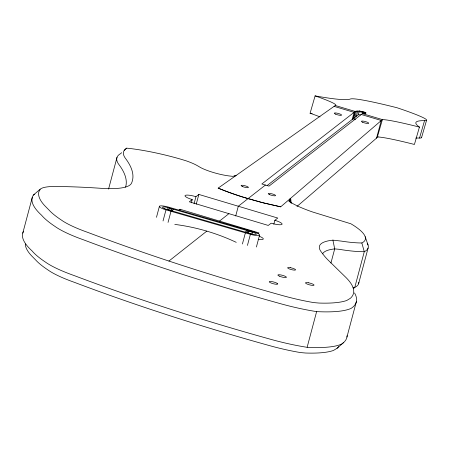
<?xml version="1.0" encoding="UTF-8"?>
<svg xmlns="http://www.w3.org/2000/svg" width="449" height="449" viewBox="0 0 449 449"><rect width="100%" height="100%" fill="white"/><g stroke="black" fill="none" stroke-linecap="round" stroke-linejoin="round"><path stroke-width="0.67" d="M22.781 233.126L32.277 197.431M108.568 189.085L116.993 157.431M156.477 217.322L159.434 206.209A8.222 1.656 14.9 0 1 168.577 207.129L252.978 231.605A8.222 1.656 14.9 0 1 259.533 235.242L256.401 247.006M163.032 220.959L165.99 209.846A8.222 1.656 14.9 0 1 159.434 206.209M167.539 209.632L168.061 207.674L252.461 232.15L251.94 234.109M168.044 222.407L171.002 211.299L171.518 210.755M179.712 210.575L180.06 209.273L258.972 232.896L258.007 233.643M191.369 202.813L192.234 199.569A9.429 1.897 14.9 0 1 185.156 195.45A9.429 1.897 14.9 0 1 195.949 196.679L198.845 194.434L277.757 218.051L274.867 220.296L273.828 224.191M194.052 203.818L195.949 196.679M196.252 204.166L198.845 194.434M235.708 215.98L238.301 206.243L265.426 185.05M242.421 243.981L245.379 232.868L245.895 232.324M247.433 245.429L250.39 234.322A8.222 1.656 14.9 0 0 259.533 235.242M290.015 199.827L290.363 198.52M352.201 119.49L354.104 112.351L334.095 106.362L218.169 188.114A75.948 15.272 14.9 0 0 242.6 196.982L261.599 202.432L280.692 206.826L382.385 119.597A71.2 4.58 16.1 0 1 419.428 127.101A288.179 18.549 16.1 0 1 422.655 120.669L424.529 120.697L419.518 138.051L417.643 138.023A288.179 18.549 16.1 0 0 415.78 138.107M320.025 116.886A65.313 4.204 16.1 0 0 310.091 113.232L315.103 95.878A65.313 4.204 16.1 0 1 335.223 105.487L355.232 111.475L261.851 183.983L268.996 186.122L362.377 113.614C373.22 113.451 356.82 109.747 355.232 111.475L353.335 118.615L355.282 119.193M354.822 117.458L356.455 111.318M356.366 116.257L357.718 111.161M267.133 185.544L358.167 114.86L359.2 110.982M23.522 231.37A201.253 40.466 14.9 0 0 32.092 250.935A154.72 31.11 14.9 0 0 45.321 261.997A61.126 12.291 14.9 0 0 74.259 275.607A520.554 104.673 14.9 0 0 152.924 303.468L169.346 308.856A520.554 104.673 14.9 0 0 271.056 339.41A70.549 14.188 14.9 0 0 307.127 347.307L316.624 311.612A131.843 26.513 14.9 0 0 351.067 308.401A211.288 42.487 14.9 0 0 354.514 292.9M330.935 263.041L334.701 248.898L332.905 240.136L329.639 240.597A99.599 20.025 14.9 0 0 321.506 252.237L323.976 255.442A216.031 43.441 14.9 0 0 328.168 260.123L344.798 276.371A206.366 41.493 14.9 0 1 350.338 298.321L346.763 300.471A126.927 25.52 14.9 0 1 319.037 303.058L313.89 302.609A65.644 13.201 14.9 0 1 282.949 295.683A515.598 103.674 14.9 0 1 182.21 265.421L165.945 260.083A516.204 103.798 14.9 0 1 87.892 232.436L83.851 230.966A56.204 11.304 14.9 0 1 62.983 221.149L60.963 219.78A149.944 30.15 14.9 0 1 48.851 209.879L44.687 205.642A196.331 39.478 14.9 0 1 38.928 191.56L40.545 188.894A68.742 13.824 14.9 0 1 54.89 186.492A456.055 91.703 14.9 0 1 100.497 188.277L104.74 188.518A94.172 18.937 14.9 0 0 131.568 183.069A396.518 79.731 14.9 0 0 125.58 158.536A117.846 23.696 14.9 0 1 126.124 148.535L126.741 148.153L129.699 148.467A76.448 15.373 14.9 0 1 179.808 158.901L186.021 160.781A26.345 5.298 14.9 0 1 197.633 165.827L200.596 167.572A22.832 4.591 14.9 0 0 231.089 176.165L232.908 176.356L236.163 175.424M296.974 206.456L376.559 138.118L381.257 120.478L361.249 114.489M377.783 136.9L378.103 136.816M358.583 283.785L368.085 248.089M346.937 337.042L356.433 301.346M355.232 111.475L353.122 118.777L355.075 119.355M376.559 138.118L377.373 136.956L382.385 119.597L362.377 113.614M419.428 127.101L414.416 144.455A71.2 4.58 16.1 0 0 377.373 136.956M421.538 137.686L426.55 120.332M359.481 110.998L358.953 111.902L361.383 111.936L365.581 113.322L365.088 112.519M172.09 210.923L173.651 209.29M245.317 232.161L246.877 230.528M359.267 111.79L359.986 111.083M121.668 152.694L120.652 153.603A122.667 24.667 14.9 0 0 118.996 164.665A391.646 78.755 14.9 0 1 125.574 187.171M124.205 150.426L126.741 148.153M353.217 288.78L354.777 287.394A103.337 20.777 14.9 0 0 358.818 282.298M316.624 311.612A70.549 14.188 14.9 0 1 280.552 303.709A520.554 104.673 14.9 0 1 178.842 273.16L162.426 267.772A520.554 104.673 14.9 0 1 83.755 239.912A61.126 12.291 14.9 0 1 54.823 226.296A154.72 31.11 14.9 0 1 41.594 215.234A201.253 40.466 14.9 0 1 33.366 195.107L39.978 189.321M25.312 243.998A196.331 39.478 14.9 0 0 31.391 255.616L35.555 259.853A149.944 30.15 14.9 0 0 47.667 269.754L49.687 271.123A56.204 11.304 14.9 0 0 70.549 280.939L74.59 282.415A516.204 103.798 14.9 0 0 152.649 310.057L168.914 315.4A515.598 103.674 14.9 0 0 269.653 345.657A65.644 13.201 14.9 0 0 300.594 352.588L305.741 353.032A126.927 25.52 14.9 0 0 333.467 350.445L337.042 348.301L343.62 342.536M168.919 261.06L206.832 231.106M219.516 221.082L228.917 213.657M192.234 199.569L189.338 201.814L268.255 225.432L271.145 223.187A9.429 1.897 14.9 0 0 281.938 224.416A9.429 1.897 14.9 0 0 274.867 220.296M178.612 210.396L180.06 209.273M334.095 106.362L335.223 105.487M289.773 199.025L290.8 199.479L288.774 201.051L289.594 201.635A46.786 9.407 14.9 0 0 312.891 212.085L350.922 223.798L353.341 225.269A98.415 19.79 14.9 0 1 363.303 242.101L361.838 242.971L360.906 242.965A60.907 12.246 14.9 0 1 341.425 241.113L332.905 240.136M359.806 111.756L360.676 111.24M360.525 111.807L361.512 111.447M361.383 111.936L362.438 111.7M362.321 112.138L363.381 111.975L364.173 112.693M280.692 206.826L264.354 203.133L247.943 198.626A77.582 15.603 14.9 0 1 218.169 188.114M166.506 209.301L250.907 233.777M165.99 209.846L250.39 234.322M234.687 175.789L235.36 175.991M364.285 112.25L364.958 113.008M365.177 236.702L368.028 244.974M289.369 200.585L289.734 201.842M361.838 242.971L364.279 251.693L354.777 287.394A65.823 13.234 14.9 0 1 353.071 287.388M289.97 200.125L290.525 202.768M290.8 199.479L291.244 203.436M424.529 120.697A70.038 4.507 16.1 0 0 397.124 107.771A87.69 5.646 16.1 0 0 350.349 99.016A234.4 15.086 16.1 0 1 315.103 95.878M421.504 137.198A70.038 4.507 16.1 0 1 419.518 138.051M312.156 113.597A234.4 15.086 16.1 0 1 310.091 113.232M358.167 114.86A3.772 0.758 14.9 0 1 360.598 114.893M322.595 253.876A94.745 19.049 14.9 0 1 334.701 248.898L339.096 249.302A65.823 13.234 14.9 0 0 364.279 251.693A103.337 20.777 14.9 0 0 367.215 243.223M338.585 346.639A206.366 41.493 14.9 0 1 337.042 348.301M33.366 195.107A73.614 14.8 14.9 0 1 34.786 194.17M307.127 347.307A131.843 26.513 14.9 0 0 341.571 344.097A211.288 42.487 14.9 0 0 347.088 335.667M259.359 236.275A9.429 1.897 14.9 0 1 258.181 239.356M174.79 224.405A203.004 197.661 43.7 0 1 236.247 242.337M290.374 267.688L289.448 267.548A4.08 0.819 14.9 0 0 288.056 268.272A4.08 0.819 14.9 0 0 292.849 269.928L293.775 270.068A4.08 0.819 14.9 0 0 295.167 269.349A4.08 0.819 14.9 0 0 290.374 267.688M308.435 282.775L307.43 282.623A4.411 0.887 14.9 0 0 306.201 283.577L306.925 283.948A4.411 0.887 14.9 0 0 311.106 285.199L312.111 285.351A4.411 0.887 14.9 0 0 313.34 284.391L312.616 284.026A4.411 0.887 14.9 0 0 308.435 282.775M277.05 283.274L276.326 282.909A4.383 0.881 14.9 0 0 270.73 281.478A4.383 0.881 14.9 0 0 269.95 282.466L270.674 282.831A4.383 0.881 14.9 0 0 276.27 284.268A4.383 0.881 14.9 0 0 277.05 283.274M269.49 194.58A3.772 0.758 14.9 0 0 275.49 195.68A3.772 0.758 14.9 0 0 270.775 193.575A3.772 0.758 14.9 0 0 269.49 194.58M362.657 122.235A3.772 0.758 14.9 0 0 368.657 123.34A3.772 0.758 14.9 0 0 363.943 121.236A3.772 0.758 14.9 0 0 362.657 122.235M242.337 186.453A3.772 0.758 14.9 0 0 248.342 187.553A3.772 0.758 14.9 0 0 243.622 185.448A3.772 0.758 14.9 0 0 242.337 186.453M335.504 114.108A3.772 0.758 14.9 0 0 341.504 115.213A3.772 0.758 14.9 0 0 336.789 113.109A3.772 0.758 14.9 0 0 335.504 114.108M279.306 276.113A4.417 0.887 14.9 0 0 286.339 277.403A4.417 0.887 14.9 0 0 280.816 274.94A4.417 0.887 14.9 0 0 279.306 276.113M248.651 232.986A4.95 0.993 14.9 0 0 256.407 234.333A4.95 0.993 14.9 0 0 249.998 231.572A4.95 0.993 14.9 0 0 248.651 232.986M164.244 208.51A4.95 0.993 14.9 0 0 172.006 209.857A4.95 0.993 14.9 0 0 165.597 207.096A4.95 0.993 14.9 0 0 164.244 208.51"/></g></svg>
